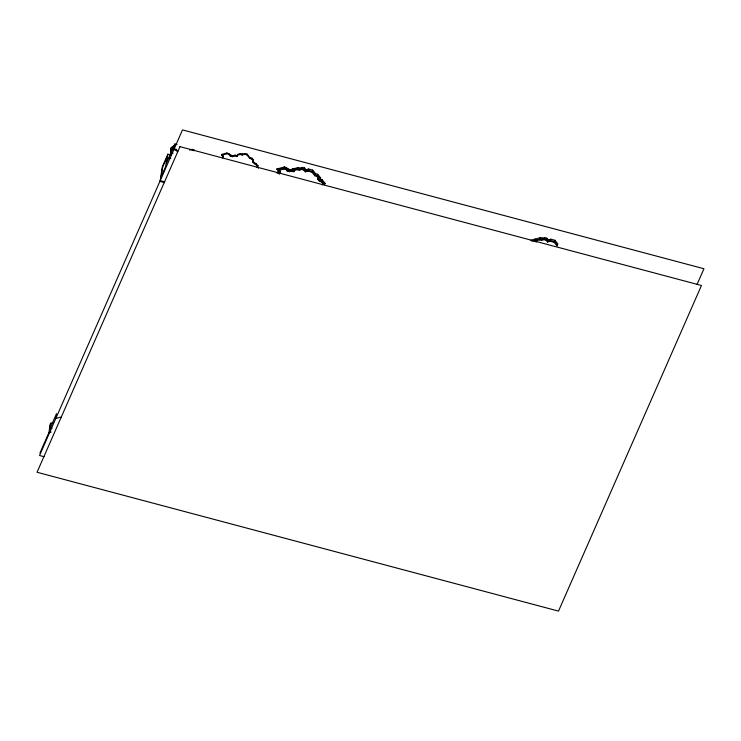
<?xml version="1.0" encoding="UTF-8"?>
<svg xmlns="http://www.w3.org/2000/svg" width="741" height="741" viewBox="0 0 741 741"><rect width="100%" height="100%" fill="white"/><g stroke="black" fill="none" stroke-linecap="round" stroke-linejoin="round"><path stroke-width="1.11" d="M39.968 452.964L48.906 432.605L50.129 424.537L50.684 423.259L52.907 422.639M52.055 428.289L49.832 428.909L50.684 423.259M171.217 155.091L167.874 154.193L166.53 163.076L174.904 144.004L176.942 144.541M171.68 152.85L170.486 151.414L171.004 148.015L174.394 145.393L172.986 146.533L172.468 149.932L170.486 151.414L170.893 153.526M174.904 144.004L174.052 149.654L176.089 150.191L177.562 152.007L177.683 151.201L176.21 149.386L174.172 148.848M176.089 150.191L176.21 149.386M192.141 149.367L192.021 150.173L194.059 150.719L194.179 149.914L192.141 149.367L189.548 150.099M221.772 154.415L223.254 156.231L223.134 157.036L221.652 155.221L221.772 154.415L226.968 152.961L232.517 155.86L235.11 155.128L237.148 155.675L237.713 154.397L240.306 153.665L246.975 154.026L249.93 157.657L251.968 158.194L253.45 160.01L252.764 162.084L257.757 166.262L257.201 167.531L257.887 165.456L252.885 161.279L253.45 160.01M221.652 155.221L226.848 153.767L226.968 152.961M237.713 154.397L237.027 156.481L234.99 155.934L232.396 156.666L230.358 156.119L228.886 154.313L229.006 153.498M230.358 156.119L230.479 155.314M232.396 156.666L232.517 155.86M234.99 155.934L235.11 155.128M237.027 156.481L237.148 155.675M237.583 155.202L240.186 154.48L240.306 153.665M240.186 154.48L242.224 155.017L242.344 154.211M242.224 155.017L244.817 154.285L244.938 153.48M253.32 160.816L251.847 159L249.81 158.463L246.855 154.832L246.975 154.026M249.81 158.463L249.93 157.657M251.847 159L251.968 158.194M252.764 162.084L252.885 161.279M254.246 163.9L254.367 163.094M256.284 164.446L256.405 163.641M257.757 166.262L257.887 165.456M279.422 173.922L280.163 172.227L278.69 170.411L278.811 169.606L283.998 168.142L289.555 171.041L292.149 170.31L294.186 170.856L294.742 169.587L297.336 168.855L299.373 169.393L301.976 168.67L304.005 169.207L305.487 171.023L305.366 171.829L307.96 171.106L312.035 172.19L314.99 175.812L317.028 176.358L318.51 178.173L317.945 179.442L319.427 181.258L321.464 181.804L322.946 183.611L322.381 184.889L323.067 182.805L321.585 180.989L319.547 180.452L318.074 178.637L318.63 177.368L317.148 175.552L315.11 175.006L312.156 171.375L308.08 170.291L305.487 171.023L306.042 169.754L308.645 169.022L312.711 170.106L315.675 173.737L317.713 174.274L320.668 177.905L319.427 181.258M279.413 172.347L279.172 173.959L280.293 171.421L278.811 169.606L276.773 169.059L278.255 170.875L280.293 171.421L280.163 172.227M278.69 170.411L283.877 168.948L284.563 166.873L290.111 169.772L297.901 167.586L299.938 168.124L302.532 167.392L304.57 167.938L306.042 169.754M292.028 171.125L292.704 169.041L294.742 169.587L294.066 171.662L287.397 171.31L285.915 169.494L286.6 167.41M287.397 171.31L288.073 169.226M289.435 171.847L290.111 169.772M294.066 171.662L294.427 169.244M294.622 170.393L297.215 169.661L297.901 167.586M297.215 169.661L299.253 170.208L299.938 168.124M299.253 170.208L301.846 169.476L302.532 167.392M305.366 171.829L303.884 170.013L304.57 167.938M307.96 171.106L308.645 169.022M312.035 172.19L312.711 170.106M314.99 175.812L315.675 173.737M317.028 176.358L317.713 174.274M317.945 179.442L318.074 178.637L322.14 179.72L325.104 183.351L324.539 184.62L322.511 184.083M318.51 178.173L318.63 177.368L320.668 177.905M321.464 181.804L322.14 179.72M322.946 183.611L323.067 182.805L325.104 183.351M536.262 241.835L536.947 239.751L534.909 239.213L534.224 241.288L536.262 241.835L536.947 239.751L544.172 238.834L546.21 239.38L547.692 241.195L547.571 242.001L550.165 241.27L554.24 242.353L557.195 245.984L557.871 243.909L554.916 240.279L550.841 239.195L548.247 239.917L547.692 241.195L550.285 240.464L554.361 241.547L557.315 245.178M536.827 240.566L539.42 239.834L540.096 237.75L546.765 238.111L548.247 239.917M539.42 239.834L541.458 240.371L542.134 238.296M541.458 240.371L544.051 239.649L544.728 237.565M547.571 242.001L546.089 240.186L546.765 238.111M550.165 241.27L550.841 239.195M554.24 242.353L554.916 240.279M167.874 154.193L162.288 166.92L160.093 181.452L164.53 182.638M49.832 428.909L56.529 413.654L55.797 418.498L61.355 416.933M222.513 157.926L223.254 156.231M277.134 173.422L278.255 170.875M696.985 284.6L703.95 268.742L182.49 129.897L39.542 455.511L44.015 456.706M172.986 146.533L171.004 148.015L171.403 150.136M276.773 169.059L284.563 166.873M530.76 240.38L540.096 237.75M531.751 241.214L534.354 240.482L536.391 241.029L534.909 239.213M48.906 432.605L51.129 431.984M244.817 154.285L246.855 154.832M301.846 169.476L303.884 170.013M226.848 153.767L228.886 154.313M283.877 168.948L285.915 169.494M544.051 239.649L546.089 240.186M170.995 152.905L173.033 153.443M168.763 157.99L170.8 158.537M160.213 180.647L164.669 181.832M292.704 169.041L294.186 170.856M257.322 166.725L258.507 168.179M173.403 146.134L173.607 147.2M162.603 167.262L161.14 176.951L165.604 166.771L167.068 157.083L162.603 167.262M179.998 146.644L37.05 472.258L558.51 611.103L701.458 285.489L179.998 146.644"/></g></svg>
